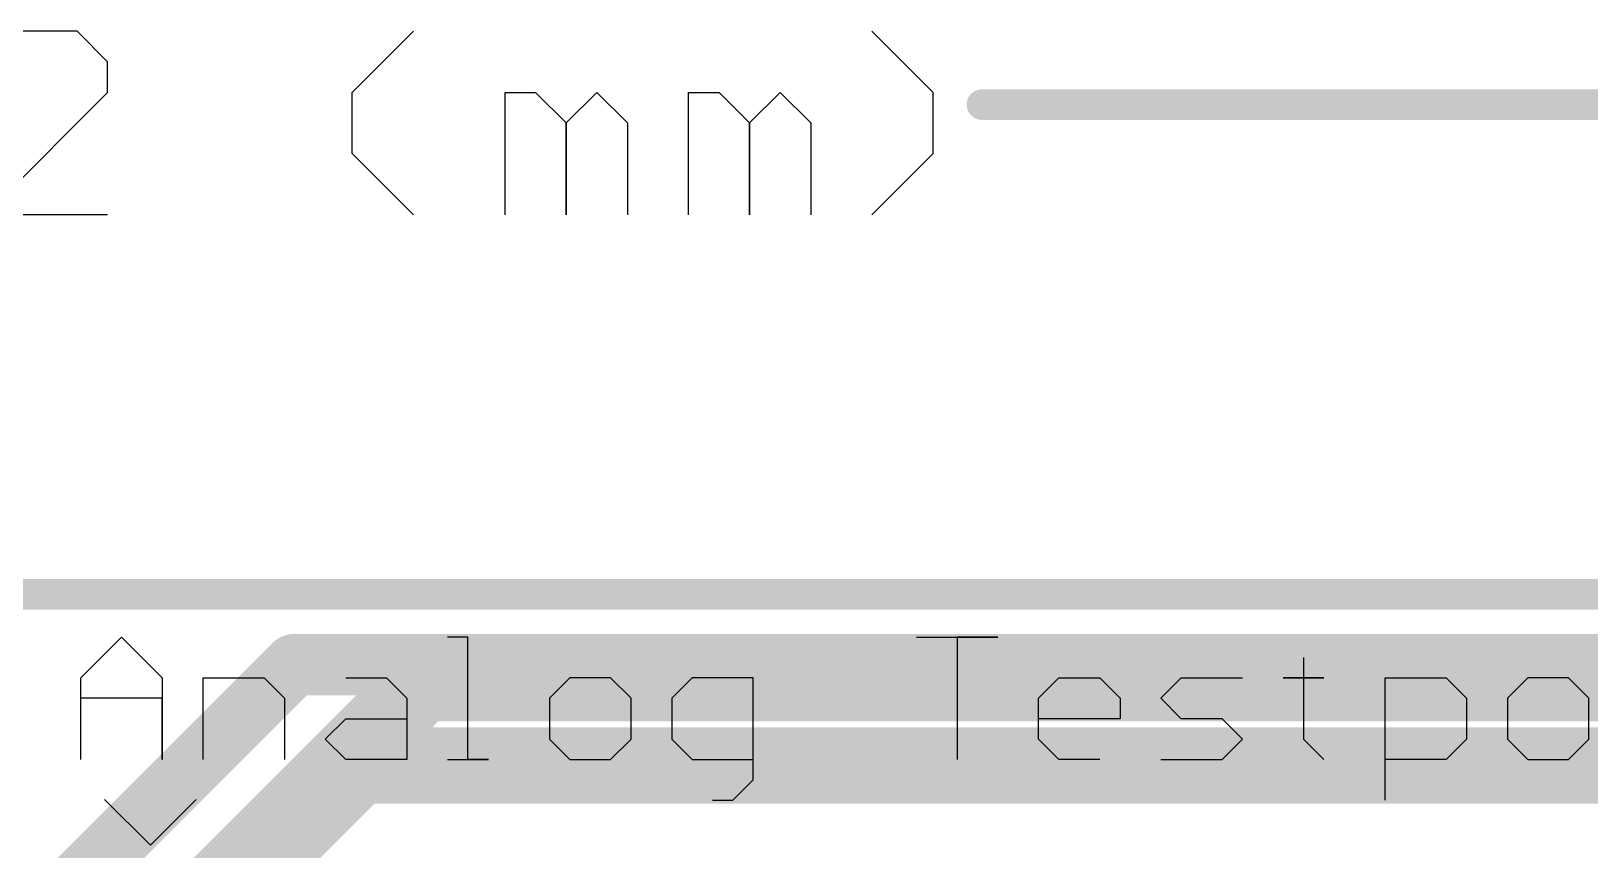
# Model space of a CAD drawing. Header units: millimetres. Extents: x 0.78 to 3.29, y 2.96 to 5.31.
# Drawn here: x 2.093 to 2.603, y 5.045 to 5.313 of the extents above; entities that cross this region are included whole.
import ezdxf

# ---------------------------------------------------------------- set-up
doc = ezdxf.new("R2010")
doc.units = ezdxf.units.MM
doc.header["$MEASUREMENT"] = 0
for name, color, linetype in [('BottomLayer', 5, 'Continuous'), ('Mechanical1', 6, 'Continuous'), ('Mechanical2', 216, 'Continuous'), ('TopLayer', 1, 'Continuous'), ('TopOverlay', 2, 'Continuous')]:
    doc.layers.add(name, color=color, linetype=linetype)

msp = doc.modelspace()

# ---------------------------------------------------------------- linework, layer by layer
at = {"layer": 'BottomLayer'}
for points, const_width in [([(2.103, 5.03), (2.179, 5.106)], 0.02), ([(2.179, 5.106), (2.645, 5.106)], 0.02), ([(2.16671, 5.03971), (2.2, 5.073)], 0.025), ([(2.2, 5.073), (2.6194, 5.073)], 0.025), ([(2.16671, 5.0055), (2.16671, 5.03971)], 0.025)]:
    msp.add_lwpolyline(points, dxfattribs=dict(at, const_width=const_width))
for points, const_width in [([(2.174, 5.106, 1), (2.184, 5.106, 1)], 0.01), ([(2.174, 5.106, 1), (2.184, 5.106, 1)], 0.01), ([(2.19375, 5.073, 1), (2.20625, 5.073, 1)], 0.0125), ([(2.19375, 5.073, 1), (2.20625, 5.073, 1)], 0.0125), ([(2.16046, 5.03971, 1), (2.17296, 5.03971, 1)], 0.0125), ([(2.16046, 5.03971, 1), (2.17296, 5.03971, 1)], 0.0125)]:
    msp.add_lwpolyline(points, format="xyb", close=True, dxfattribs=dict(at, const_width=const_width))
at = {"layer": 'Mechanical1'}
for p, q in [((2.108, 5.31299), (2.08801, 5.31299)), ((2.118, 5.30299), (2.108, 5.31299)), ((2.19797, 5.293), (2.21797, 5.31299)), ((2.38791, 5.293), (2.36792, 5.31299)), ((2.118, 5.293), (2.118, 5.30299)), ((2.07801, 5.25301), (2.118, 5.293)), ((2.19797, 5.273), (2.19797, 5.293)), ((2.24796, 5.25301), (2.24796, 5.293)), ((2.24796, 5.293), (2.25795, 5.293)), ((2.25795, 5.293), (2.26795, 5.283)), ((2.26795, 5.283), (2.27795, 5.293)), ((2.27795, 5.293), (2.28795, 5.283)), ((2.30794, 5.25301), (2.30794, 5.293)), ((2.30794, 5.293), (2.31794, 5.293)), ((2.31794, 5.293), (2.32793, 5.283)), ((2.32793, 5.283), (2.33793, 5.293)), ((2.33793, 5.293), (2.34793, 5.283)), ((2.38791, 5.273), (2.38791, 5.293)), ((2.26795, 5.283), (2.26795, 5.25301)), ((2.26795, 5.25301), (2.26795, 5.283)), ((2.28795, 5.283), (2.28795, 5.25301)), ((2.32793, 5.283), (2.32793, 5.25301)), ((2.32793, 5.25301), (2.32793, 5.283)), ((2.34793, 5.283), (2.34793, 5.25301)), ((2.21797, 5.25301), (2.19797, 5.273)), ((2.36792, 5.25301), (2.38791, 5.273)), ((2.118, 5.25301), (2.07801, 5.25301))]:
    msp.add_line(p, q, dxfattribs=at)
at = {"layer": 'Mechanical1', "const_width": 0.01}
msp.add_lwpolyline([(2.40391, 5.289), (3.284, 5.289)], dxfattribs=at)
at = {"layer": 'Mechanical1', "const_width": 0.005}
msp.add_lwpolyline([(2.40141, 5.289, 1), (2.40641, 5.289, 1)], format="xyb", close=True, dxfattribs=at)
at = {"layer": 'Mechanical2', "const_width": 0.01}
msp.add_lwpolyline([(2.074, 5.129), (3.284, 5.129)], dxfattribs=at)
at = {"layer": 'TopLayer', "const_width": 0.025}
for points in [[(2.123, 5.002), (2.221, 5.1)], [(2.221, 5.1), (2.85534, 5.1)]]:
    msp.add_lwpolyline(points, dxfattribs=at)
at = {"layer": 'TopLayer', "const_width": 0.0125}
msp.add_lwpolyline([(2.21475, 5.1, 1), (2.22725, 5.1, 1)], format="xyb", close=True, dxfattribs=at)
msp.add_lwpolyline([(2.21475, 5.1, 1), (2.22725, 5.1, 1)], format="xyb", close=True, dxfattribs=at)
at = {"layer": 'TopOverlay'}
for p, q in [((2.10921, 5.10166), (2.12253, 5.11499)), ((2.12253, 5.11499), (2.13586, 5.10166)), ((2.23583, 5.11499), (2.22917, 5.11499)), ((2.23583, 5.075), (2.23583, 5.11499)), ((2.38245, 5.11499), (2.40911, 5.11499)), ((2.40911, 5.11499), (2.39578, 5.11499)), ((2.39578, 5.11499), (2.39578, 5.075)), ((2.50908, 5.10832), (2.50908, 5.10166)), ((2.10921, 5.075), (2.10921, 5.10166)), ((2.13586, 5.10166), (2.13586, 5.075)), ((2.14919, 5.075), (2.14919, 5.10166)), ((2.14919, 5.10166), (2.16919, 5.10166)), ((2.16919, 5.10166), (2.17585, 5.09499)), ((2.19584, 5.10166), (2.20917, 5.10166)), ((2.20917, 5.10166), (2.21584, 5.09499)), ((2.26915, 5.10166), (2.26249, 5.09499)), ((2.28248, 5.10166), (2.26915, 5.10166)), ((2.28915, 5.09499), (2.28248, 5.10166)), ((2.30914, 5.10166), (2.30248, 5.09499)), ((2.32913, 5.10166), (2.30914, 5.10166)), ((2.32913, 5.06834), (2.32913, 5.10166)), ((2.42244, 5.09499), (2.4291, 5.10166)), ((2.4291, 5.10166), (2.44243, 5.10166)), ((2.44243, 5.10166), (2.4491, 5.09499)), ((2.46243, 5.09499), (2.46909, 5.10166)), ((2.46909, 5.10166), (2.48908, 5.10166)), ((2.50908, 5.10166), (2.50241, 5.10166)), ((2.50241, 5.10166), (2.51574, 5.10166)), ((2.51574, 5.10166), (2.50908, 5.10166)), ((2.50908, 5.10166), (2.50908, 5.08166)), ((2.53573, 5.06167), (2.53573, 5.10166)), ((2.53573, 5.10166), (2.55573, 5.10166)), ((2.55573, 5.10166), (2.56239, 5.09499)), ((2.58239, 5.10166), (2.57572, 5.09499)), ((2.59572, 5.10166), (2.58239, 5.10166)), ((2.60238, 5.09499), (2.59572, 5.10166)), ((2.13586, 5.09499), (2.10921, 5.09499)), ((2.13586, 5.075), (2.13586, 5.09499)), ((2.17585, 5.09499), (2.17585, 5.075)), ((2.21584, 5.09499), (2.21584, 5.075)), ((2.26249, 5.09499), (2.26249, 5.08166)), ((2.28915, 5.08166), (2.28915, 5.09499)), ((2.30248, 5.09499), (2.30248, 5.08166)), ((2.42244, 5.08166), (2.42244, 5.09499)), ((2.4491, 5.09499), (2.4491, 5.08833)), ((2.46909, 5.08833), (2.46243, 5.09499)), ((2.56239, 5.09499), (2.56239, 5.08166)), ((2.57572, 5.09499), (2.57572, 5.08166)), ((2.60238, 5.08166), (2.60238, 5.09499)), ((2.18918, 5.08166), (2.19584, 5.08833)), ((2.19584, 5.08833), (2.21584, 5.08833)), ((2.4491, 5.08833), (2.42244, 5.08833)), ((2.48242, 5.08833), (2.46909, 5.08833)), ((2.48908, 5.08166), (2.48242, 5.08833)), ((2.19584, 5.075), (2.18918, 5.08166)), ((2.26249, 5.08166), (2.26915, 5.075)), ((2.28248, 5.075), (2.28915, 5.08166)), ((2.30248, 5.08166), (2.30914, 5.075)), ((2.4291, 5.075), (2.42244, 5.08166)), ((2.48242, 5.075), (2.48908, 5.08166)), ((2.50908, 5.08166), (2.51574, 5.075)), ((2.56239, 5.08166), (2.55573, 5.075)), ((2.57572, 5.08166), (2.58239, 5.075)), ((2.59572, 5.075), (2.60238, 5.08166)), ((2.21584, 5.075), (2.19584, 5.075)), ((2.22917, 5.075), (2.2425, 5.075)), ((2.2425, 5.075), (2.23583, 5.075)), ((2.26915, 5.075), (2.28248, 5.075)), ((2.30914, 5.075), (2.32913, 5.075)), ((2.44243, 5.075), (2.4291, 5.075)), ((2.46243, 5.075), (2.48242, 5.075)), ((2.55573, 5.075), (2.53573, 5.075)), ((2.58239, 5.075), (2.59572, 5.075)), ((2.32247, 5.06167), (2.32913, 5.06834)), ((2.117, 5.06195), (2.132, 5.04695)), ((2.132, 5.04695), (2.14699, 5.06195)), ((2.31581, 5.06167), (2.32247, 5.06167))]:
    msp.add_line(p, q, dxfattribs=at)

doc.saveas('drawing.dxf')
